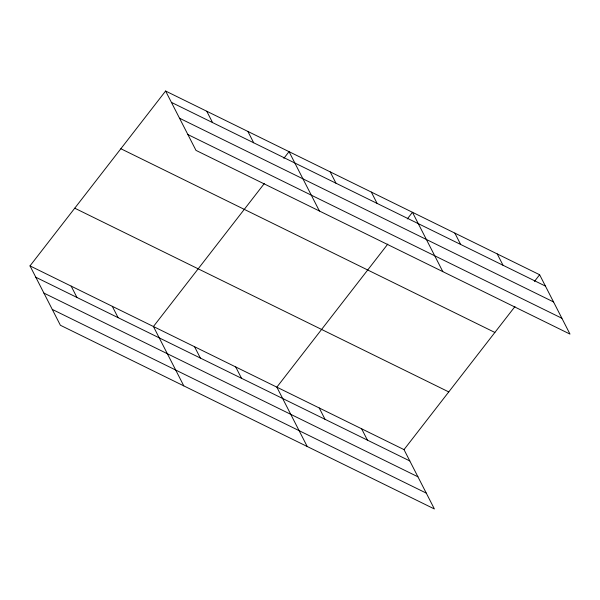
<?xml version="1.0" encoding="UTF-8"?>
<svg xmlns="http://www.w3.org/2000/svg" width="600" height="600" viewBox="0 0 600 600"><rect width="100%" height="100%" fill="white"/><g stroke="black" fill="none" stroke-linecap="round" stroke-linejoin="round"><path stroke-width="0.9" d="M30 265.897L404.018 449.618L434.393 508.972L60.375 325.252L30 265.897L165.608 91.028L539.625 274.748L570 334.103L195.983 150.382L165.608 91.028M264.368 183.472L153.428 326.52L183.803 385.875M283.875 158.317L289.035 151.657L319.41 211.013M387.787 244.095L276.847 387.15L307.222 446.505M407.295 218.947L412.463 212.288L442.838 271.642M404.018 449.618L514.957 306.562M534.465 281.407L539.625 274.748M171.413 102.375L545.43 286.095M179.52 118.215L553.537 301.935M187.875 134.542L561.893 318.263M120.855 148.733L494.873 332.452M74.752 208.192L448.77 391.912M35.805 277.237L409.822 460.957M43.912 293.085L417.93 476.805M52.267 309.405L426.285 493.125M497.235 253.928L503.04 265.275M454.853 233.108L460.658 244.447M371.317 192.075L377.123 203.423M330.18 171.87L335.985 183.21M247.89 131.445L253.695 142.792M206.752 111.24L212.558 122.58M361.627 428.79L367.433 440.138M319.237 407.97L325.043 419.317M235.71 366.938L241.515 378.285M194.565 346.733L200.37 358.072M112.282 306.315L118.087 317.655M71.145 286.103L76.95 297.45"/></g></svg>
